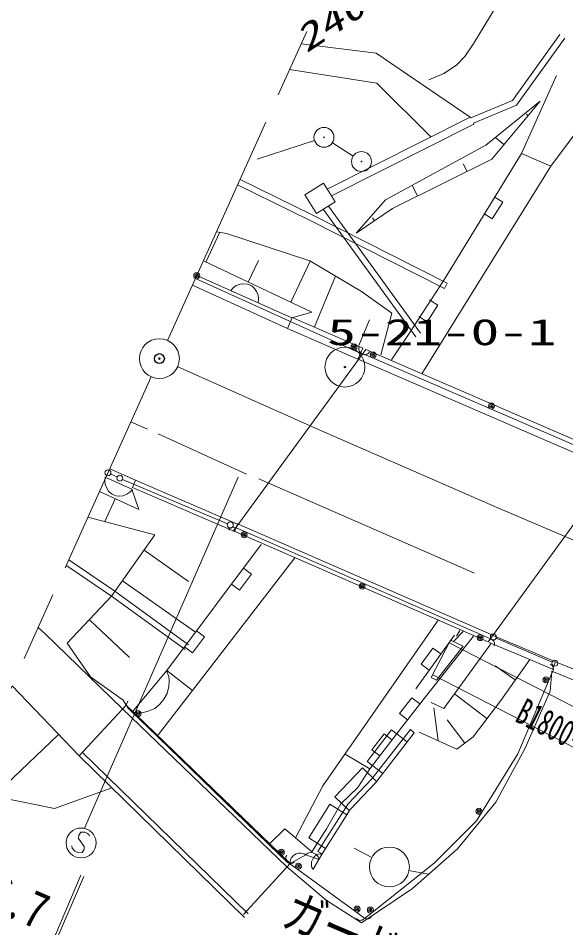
# Model space of a CAD drawing. Units: millimetres, scale not verified. Extents: x 40000 to 680000, y 20000 to 380000.
# Drawn here: x 76088 to 103542, y 288360 to 333982 of the extents above; entities that cross this region are included whole.
import ezdxf
from ezdxf.enums import TextEntityAlignment as Align

# ---------------------------------------------------------------- set-up
doc = ezdxf.new("R2010")
doc.units = ezdxf.units.MM
doc.header["$LTSCALE"] = 1000
doc.header["$PDMODE"] = 32
doc.header["$PDSIZE"] = 500
doc.linetypes.add('CHAIN', pattern=[18.5, 12, -1.5, 3.5, -1.5])
for name, color, linetype, lineweight in [('M-BGD', 7, 'Continuous', 13), ('M-BGD-EXST', 7, 'Continuous', 13), ('M-BMK', 2, 'CHAIN', 13), ('M-BMK-ROW', 30, 'Continuous', 13), ('M-BMK-SRVR', 3, 'Continuous', 13), ('M-STR-HTXT', 7, 'Continuous', 13), ('M-STR-STR1', 7, 'Continuous', 13), ('M-STR-STRC', 7, 'Continuous', 13)]:
    doc.layers.add(name, color=color, linetype=linetype, lineweight=lineweight)
doc.layers.add('M-OTRS', color=6, linetype='Continuous')
doc.styles.add('ＭＳ ゴシック', font='')
doc.styles.get('ＭＳ ゴシック').set_extended_font_data('MS Gothic')

msp = doc.modelspace()

# ---------------------------------------------------------------- linework, layer by layer
at = {"layer": 'M-BGD'}
for p, q in [((100878, 329859), (103247, 333163)), ((90273, 332692), (94028, 332226)), ((101072, 329614), (103491, 332988)), ((94028, 332226), (98755, 329024)), ((94067, 330717), (89692, 331402)), ((102794, 326553), (106327, 331340)), ((103070, 331104), (101320, 327189)), ((96775, 328027), (94067, 330717)), ((98774, 328986), (100878, 329859)), ((98910, 328717), (101072, 329614)), ((102255, 329813), (99528, 327608)), ((99838, 326917), (102255, 329813)), ((91578, 325409), (98755, 329024)), ((98755, 329024), (98774, 328986)), ((101651, 329089), (101565, 329160)), ((91791, 325069), (98935, 328667)), ((98910, 328717), (98935, 328667)), ((99528, 327608), (94495, 324879)), ((100442, 327641), (100012, 328000)), ((101320, 327189), (97467, 320894)), ((101320, 327189), (102794, 326553)), ((94861, 324445), (99838, 326917)), ((98594, 326299), (98405, 326678)), ((96325, 316151), (102794, 326553)), ((87212, 325893), (90831, 324116)), ((87089, 325620), (90696, 323848)), ((91389, 325712), (90456, 325129)), ((91976, 324774), (91389, 325712)), ((96105, 325063), (95836, 325606)), ((90456, 325129), (91043, 324191)), ((94495, 324879), (93033, 323198)), ((100382, 324762), (99958, 325029)), ((91043, 324191), (91976, 324774)), ((96018, 318008), (91382, 324403)), ((96261, 318184), (91637, 324562)), ((93033, 323198), (94861, 324445)), ((99849, 323916), (100382, 324762)), ((90831, 324116), (97602, 320697)), ((93947, 323821), (93849, 323965)), ((99425, 324183), (99849, 323916)), ((90696, 323848), (97466, 320429)), ((85489, 321750), (86194, 323247)), ((86524, 323191), (86033, 323274)), ((90704, 321807), (86524, 323191)), ((90815, 319243), (85372, 321805)), ((87620, 320747), (88128, 321828)), ((89750, 319744), (90718, 321799)), ((93298, 320272), (90704, 321807)), ((92867, 317356), (84977, 320928)), ((85043, 321075), (89802, 318957)), ((90937, 318498), (92001, 321040)), ((97467, 320894), (95721, 318220)), ((84822, 320585), (89585, 318413)), ((86877, 320468), (86750, 320328)), ((87021, 320569), (86877, 320468)), ((87219, 320645), (87021, 320569)), ((87392, 320666), (87219, 320645)), ((87581, 320648), (87392, 320666)), ((87800, 320551), (87581, 320648)), ((87941, 320423), (87800, 320551)), ((88041, 320280), (87941, 320423)), ((88117, 320082), (88041, 320280)), ((94817, 319185), (93298, 320272)), ((97602, 320697), (97466, 320429)), ((88139, 319908), (88117, 320082)), ((88121, 319719), (88139, 319908)), ((97126, 319595), (96703, 319861)), ((96593, 318749), (97126, 319595)), ((89823, 318964), (89585, 318413)), ((89802, 318957), (90815, 319243)), ((93359, 317437), (89823, 318964)), ((94277, 317099), (94817, 319185)), ((96170, 319015), (96593, 318749)), ((93164, 317565), (93705, 318860)), ((89585, 318413), (93121, 316886)), ((95721, 318220), (94809, 316855)), ((93322, 317150), (92867, 317356)), ((93121, 316886), (93359, 317437)), ((93165, 317427), (93176, 317477)), ((93169, 317360), (93165, 317427)), ((93181, 317311), (93169, 317360)), ((93176, 317477), (93188, 317504)), ((93205, 317268), (93181, 317311)), ((93249, 317216), (93205, 317268)), ((93290, 317187), (93249, 317216)), ((93364, 317156), (93290, 317187)), ((93395, 317117), (93322, 317150)), ((93823, 316957), (93364, 317156)), ((93467, 317106), (93395, 317117)), ((93525, 317113), (93467, 317106)), ((106285, 311835), (93524, 317365)), ((93591, 317138), (93525, 317113)), ((93639, 317171), (93591, 317138)), ((93682, 317218), (93639, 317171)), ((93698, 317254), (93682, 317218)), ((105924, 311338), (93161, 316868)), ((105686, 311824), (93823, 316957)), ((81742, 313743), (82563, 313372)), ((80678, 311381), (81969, 310813)), ((80450, 310966), (80430, 310777)), ((80430, 310777), (80450, 310603)), ((81780, 310359), (80485, 310950)), ((81047, 310972), (80725, 311119)), ((86585, 308625), (81322, 310851)), ((81969, 310813), (81811, 310445)), ((87087, 308610), (81969, 310813)), ((82136, 309344), (80163, 310236)), ((80450, 310603), (80524, 310405)), ((80524, 310405), (80623, 310260)), ((80623, 310260), (80762, 310131)), ((81686, 310205), (81815, 310344)), ((81780, 310359), (82136, 309344)), ((81811, 310445), (86929, 308243)), ((80944, 309883), (80425, 308735)), ((80762, 310131), (80980, 310032)), ((80980, 310032), (81169, 310012)), ((81169, 310012), (81343, 310031)), ((81343, 310031), (81542, 310106)), ((81542, 310106), (81686, 310205)), ((79587, 308955), (82941, 308073)), ((86703, 308388), (86750, 308422)), ((86750, 308422), (86816, 308448)), ((86816, 308448), (86874, 308456)), ((86874, 308456), (86946, 308446)), ((86929, 308243), (87087, 308610)), ((86946, 308446), (87019, 308414)), ((87019, 308414), (87478, 308214)), ((87048, 308633), (99803, 303065)), ((82941, 308073), (80766, 304994)), ((86644, 308305), (86660, 308341)), ((86660, 308341), (86703, 308388)), ((86888, 308267), (99643, 302698)), ((87478, 308214), (99311, 303050)), ((83538, 301273), (88268, 307578)), ((82397, 307303), (84619, 305734)), ((78623, 306816), (78896, 306632)), ((78896, 306632), (80939, 305240)), ((84832, 300262), (89964, 306924)), ((78498, 306539), (78727, 306384)), ((78727, 306384), (80766, 304994)), ((87785, 306102), (87385, 306402)), ((81310, 305764), (84969, 303180)), ((87185, 305302), (87785, 306102)), ((80939, 305240), (84633, 302561)), ((86785, 305602), (87185, 305302)), ((80766, 304994), (78546, 302630)), ((80766, 304994), (84457, 302318)), ((77430, 303125), (77095, 303422)), ((79656, 303812), (81676, 301915)), ((91356, 295486), (97141, 303791)), ((81320, 299344), (77430, 303125)), ((84820, 302149), (85421, 302949)), ((85421, 302949), (85021, 303249)), ((97959, 303030), (96021, 300349)), ((98391, 303222), (97929, 302732)), ((98224, 303264), (98060, 302990)), ((98916, 302987), (98472, 302417)), ((99311, 303050), (99769, 302850)), ((99855, 303045), (101890, 302184)), ((78546, 302630), (79711, 300945)), ((97757, 302787), (96798, 300922)), ((97065, 300780), (98394, 302485)), ((97430, 299361), (99788, 302609)), ((111083, 295775), (97689, 302648)), ((98394, 302485), (97757, 302787)), ((99699, 302676), (101732, 301817)), ((99769, 302850), (99842, 302818)), ((99842, 302818), (99884, 302789)), ((99884, 302789), (99927, 302737)), ((99927, 302737), (99952, 302694)), ((99956, 302529), (99944, 302501)), ((99952, 302694), (99963, 302645)), ((99967, 302578), (99956, 302529)), ((99963, 302645), (99967, 302578)), ((102858, 301689), (100047, 302887)), ((84421, 302449), (84820, 302149)), ((96878, 302387), (96292, 301577)), ((96504, 299953), (98472, 302417)), ((97283, 302094), (96878, 302387)), ((101890, 302184), (103026, 301697)), ((96292, 301577), (96697, 301284)), ((101732, 301817), (100279, 299765)), ((101732, 301817), (102868, 301329)), ((102766, 301572), (102803, 301557)), ((103026, 301697), (102868, 301329)), ((110537, 298652), (103026, 301697)), ((81809, 299180), (83538, 301273)), ((83633, 300964), (83528, 301261)), ((83538, 301273), (84832, 300262)), ((83538, 301273), (84832, 300262)), ((101006, 300791), (100000, 301503)), ((102879, 301199), (102683, 300738)), ((102838, 301234), (102753, 300233)), ((102803, 301557), (102851, 301515)), ((110349, 298188), (102838, 301234)), ((102851, 301515), (102885, 301468)), ((102910, 301272), (102879, 301199)), ((102885, 301468), (102911, 301402)), ((102919, 301344), (102910, 301272)), ((102911, 301402), (102919, 301344)), ((79711, 300945), (81356, 299777)), ((83655, 300736), (83633, 300964)), ((83642, 300467), (83655, 300736)), ((96798, 300922), (97065, 300780)), ((96871, 301047), (110233, 294158)), ((102683, 300738), (101131, 297089)), ((75780, 300501), (79137, 296979)), ((84832, 300262), (83050, 297977)), ((83561, 300114), (83642, 300467)), ((101490, 297343), (102753, 300233)), ((81356, 299777), (81493, 299524)), ((81576, 299711), (81597, 299733)), ((83190, 299580), (83396, 299829)), ((83396, 299829), (83561, 300114)), ((95825, 299892), (95213, 299102)), ((96504, 299953), (95324, 298429)), ((96220, 299586), (95825, 299892)), ((99587, 298854), (97959, 300089)), ((100279, 299765), (98896, 297942)), ((81493, 299524), (79137, 296979)), ((89551, 291414), (81320, 299344)), ((89725, 291594), (81493, 299524)), ((81522, 299555), (81529, 299604)), ((81530, 299506), (81522, 299555)), ((81529, 299604), (81549, 299668)), ((81552, 299442), (81530, 299506)), ((81549, 299668), (81576, 299711)), ((81581, 299400), (81552, 299442)), ((81639, 299345), (81581, 299400)), ((81998, 298997), (81639, 299345)), ((82611, 299218), (82942, 299364)), ((82942, 299364), (83190, 299580)), ((96793, 299658), (97430, 299361)), ((97138, 297739), (96923, 299391)), ((81809, 299180), (82120, 299133)), ((83050, 297977), (81809, 299180)), ((89175, 292041), (81998, 298997)), ((82120, 299133), (82348, 299154)), ((82348, 299154), (82611, 299218)), ((95213, 299102), (95608, 298796)), ((93723, 296341), (95324, 298429)), ((98488, 297627), (97589, 298790)), ((78107, 298060), (74966, 295067)), ((94804, 298291), (93582, 296707)), ((93817, 295830), (95751, 298306)), ((94431, 298086), (93822, 297293)), ((95947, 298136), (94021, 295640)), ((94828, 297782), (94431, 298086)), ((95595, 297680), (94804, 298291)), ((95751, 298306), (95947, 298136)), ((98080, 297312), (96197, 298165)), ((98896, 297942), (98080, 297312)), ((79312, 297158), (87611, 289064)), ((93723, 296341), (92479, 297061)), ((93822, 297293), (94219, 296989)), ((101131, 297089), (99061, 293719)), ((100041, 294663), (101490, 297343)), ((79137, 296979), (87436, 288885)), ((93582, 296707), (94373, 296096)), ((93343, 296378), (91963, 294931)), ((93723, 296341), (93112, 295397)), ((94067, 295688), (93343, 296378)), ((92624, 294575), (93817, 295830)), ((94021, 295640), (92732, 294289)), ((80776, 295381), (77914, 294336)), ((89989, 292865), (91356, 295486)), ((93112, 295397), (92265, 294585)), ((77914, 294336), (75284, 294871)), ((91963, 294931), (92686, 294241)), ((91720, 294559), (90651, 292868)), ((91113, 292188), (92624, 294575)), ((92732, 294289), (91329, 292070)), ((92265, 294585), (91553, 293330)), ((92565, 294024), (91720, 294559)), ((98120, 292324), (100041, 294663)), ((99061, 293719), (96951, 291595)), ((89461, 293325), (88695, 292578)), ((89989, 292865), (89461, 293325)), ((91553, 293330), (90805, 292177)), ((89989, 292865), (90805, 292177)), ((90651, 292868), (91496, 292334)), ((89534, 291693), (89175, 292041)), ((89512, 291931), (89533, 291978)), ((89533, 291978), (89551, 292002)), ((90507, 292019), (89725, 291594)), ((89935, 292016), (89849, 291948)), ((90030, 292067), (89935, 292016)), ((90134, 292103), (90030, 292067)), ((90254, 292107), (90134, 292103)), ((90343, 292094), (90254, 292107)), ((90417, 292072), (90343, 292094)), ((90507, 292019), (90417, 292072)), ((90563, 292073), (90501, 292021)), ((91163, 291794), (90507, 292019)), ((90617, 292100), (90563, 292073)), ((90683, 292121), (90617, 292100)), ((90776, 292134), (90683, 292121)), ((90860, 292119), (90776, 292134)), ((90940, 292092), (90860, 292119)), ((91329, 292070), (90871, 291308)), ((91015, 292052), (90940, 292092)), ((91066, 292017), (90964, 291952)), ((91080, 291985), (91015, 292052)), ((91149, 292051), (91066, 292017)), ((91120, 291927), (91080, 291985)), ((91329, 292070), (91113, 292188)), ((91224, 292070), (91149, 292051)), ((91329, 292070), (91224, 292070)), ((93815, 291884), (92933, 292355)), ((95850, 290340), (98120, 292324)), ((87381, 289024), (89725, 291594)), ((89501, 291865), (89512, 291931)), ((89501, 291815), (89501, 291865)), ((89516, 291767), (89501, 291815)), ((89547, 291708), (89516, 291767)), ((89591, 291638), (89534, 291693)), ((89581, 291670), (89547, 291708)), ((89646, 291623), (89581, 291670)), ((89656, 291603), (89591, 291638)), ((90049, 291328), (89646, 291623)), ((89712, 291590), (89656, 291603)), ((89783, 291591), (89712, 291590)), ((89721, 291694), (89716, 291589)), ((89742, 291767), (89721, 291694)), ((89780, 291849), (89742, 291767)), ((89849, 291948), (89780, 291849)), ((89839, 291606), (89783, 291591)), ((89895, 291635), (89839, 291606)), ((89923, 291664), (89895, 291635)), ((90797, 291675), (90788, 291554)), ((90788, 291554), (90797, 291465)), ((90838, 291776), (90797, 291675)), ((90893, 291869), (90838, 291776)), ((90964, 291952), (90893, 291869)), ((91146, 291873), (91120, 291927)), ((91163, 291794), (91146, 291873)), ((96951, 291595), (93838, 289133)), ((89551, 291414), (91520, 289751)), ((92992, 289179), (90049, 291328)), ((90797, 291465), (90816, 291391)), ((90816, 291391), (90865, 291298)), ((95681, 291230), (96664, 291047)), ((93302, 288615), (95850, 290340)), ((91520, 289751), (93302, 288615)), ((93395, 288884), (92992, 289179)), ((93074, 288809), (93056, 288832)), ((93113, 288776), (93074, 288809)), ((93446, 288822), (93383, 288773)), ((93460, 288837), (93395, 288884)), ((93838, 289133), (93446, 288822)), ((93528, 288812), (93460, 288837)), ((93586, 288807), (93528, 288812)), ((93656, 288818), (93586, 288807)), ((93710, 288840), (93656, 288818)), ((93761, 288877), (93710, 288840)), ((93785, 288909), (93761, 288877)), ((93174, 288747), (93113, 288776)), ((93222, 288735), (93174, 288747)), ((93272, 288736), (93222, 288735)), ((93338, 288750), (93272, 288736)), ((93383, 288773), (93338, 288750))]:
    msp.add_line(p, q, dxfattribs=at)
msp.add_lwpolyline([(96679, 330886), (97426, 331213), (98068, 331627), (98474, 332060), (98928, 332731), (100294, 335006)], dxfattribs=at)
for centre, radius in [((85039, 321064), 150), ((85039, 321064), 90), ((85039, 321064), 30), ((92928, 317493), 150), ((92928, 317493), 90), ((92928, 317493), 30), ((93882, 317095), 150), ((93882, 317095), 90), ((93882, 317095), 30), ((99814, 314528), 150), ((99814, 314528), 90), ((99814, 314528), 30), ((80589, 311181), 150), ((81184, 310910), 150), ((86723, 308567), 150), ((87418, 308077), 150), ((87418, 308077), 90), ((87418, 308077), 30), ((93334, 305495), 150), ((93334, 305495), 90), ((93334, 305495), 30), ((99251, 302913), 150), ((99251, 302913), 90), ((99251, 302913), 30), ((99909, 302946), 150), ((102996, 301630), 150), ((102545, 300797), 150), ((102545, 300797), 90), ((102545, 300797), 30), ((82102, 299104), 150), ((82102, 299104), 90), ((82102, 299104), 30), ((99184, 294206), 150), ((99184, 294206), 90), ((99184, 294206), 30), ((89279, 292149), 150), ((89279, 292149), 90), ((89279, 292149), 30), ((94698, 291413), 1000), ((90138, 291449), 150), ((90138, 291449), 90), ((90138, 291449), 30), ((93080, 289300), 150), ((93080, 289300), 90), ((93080, 289300), 30), ((93745, 289250), 150), ((93745, 289250), 90), ((93745, 289250), 30)]:
    msp.add_circle(centre, radius, dxfattribs=at)
at = {"layer": 'M-BGD-EXST'}
for p, q in [((87123, 310968), (79414, 293357)), ((79121, 293000), (79113, 292838)), ((79223, 293151), (79121, 293000)), ((79424, 293158), (79223, 293151)), ((79533, 293109), (79424, 293158)), ((79630, 293032), (79533, 293109)), ((79660, 292952), (79630, 293032)), ((78795, 292357), (78778, 292464)), ((79113, 292838), (79396, 292446)), ((79396, 292446), (79389, 292285)), ((78922, 292200), (78795, 292357)), ((79113, 292113), (78922, 292200)), ((79287, 292133), (79113, 292113)), ((79389, 292285), (79287, 292133))]:
    msp.add_line(p, q, dxfattribs=at)
msp.add_circle((79242, 292615), 750, dxfattribs=at)
at = {"layer": 'M-BMK'}
for p, q in [((83578, 317820), (95483, 344264)), ((70851, 289553), (82757, 315996))]:
    msp.add_line(p, q, dxfattribs=at)
msp.add_lwpolyline([(127272, 298464), (118117, 301960), (109035, 305641), (100012, 309466), (91035, 313396), (84066, 316505)], dxfattribs=at)
at = {"layer": 'M-BMK-ROW'}
for p, q in [((90942, 327851), (88066, 326917)), ((92880, 327062), (91838, 327734))]:
    msp.add_line(p, q, dxfattribs=at)
for centre, radius in [((91418, 328005), 500), ((91418, 328005), 20), ((93300, 326791), 500), ((93300, 326791), 20)]:
    msp.add_circle(centre, radius, dxfattribs=at)
at = {"layer": 'M-BMK-SRVR'}
for centre, radius in [((83167, 316908), 1000), ((92467, 316483), 1000), ((83167, 316908), 40), ((92467, 316483), 40)]:
    msp.add_circle(centre, radius, dxfattribs=at)
at = {"layer": 'M-OTRS'}
msp.add_point((83167, 316908), dxfattribs=at)
at = {"layer": 'M-STR-HTXT'}
for p, q in [((77282, 286418), (79233, 290995)), ((79380, 290931), (77391, 286370))]:
    msp.add_line(p, q, dxfattribs=at)
at = {"layer": 'M-STR-STR1'}
for p, q in [((86888, 308267), (93524, 317365)), ((99643, 302698), (106285, 311835))]:
    msp.add_line(p, q, dxfattribs=at)
at = {"layer": 'M-STR-STRC'}
for p, q in [((83111, 313130), (87540, 311120)), ((88150, 310882), (98962, 306154))]:
    msp.add_line(p, q, dxfattribs=at)

# ---------------------------------------------------------------- texts
at = {"layer": 'M-BGD', "style": 'ＭＳ ゴシック', "oblique": 15, "width": 1.4}
msp.add_text('240', height=1320, rotation=33.6, dxfattribs=at).set_placement((90745, 331873), align=Align.BOTTOM_LEFT)
at = {"layer": 'M-BGD', "style": 'ＭＳ ゴシック', "width": 0.65}
msp.add_text('B1800-H1000', height=1320, rotation=333.2, dxfattribs=at).set_placement((100754, 298388), align=Align.BOTTOM_LEFT)
at = {"layer": 'M-BMK-SRVR', "style": 'ＭＳ ゴシック', "width": 1.6}
msp.add_text('5-21-0-1', height=1320, dxfattribs=at).set_placement((91586, 317186), align=Align.BOTTOM_LEFT)
at = {"layer": 'M-STR-HTXT', "style": 'ＭＳ ゴシック', "width": 0.8}
for s, rotation, p in [('L=6.7', 336.4, (72304, 289738)), ('ガードパイプ', 336.9, (65073, 288850)), ('ガードパイプ', 336.9, (89003, 288029))]:
    msp.add_text(s, height=1833, rotation=rotation, dxfattribs=at).set_placement(p, align=Align.BOTTOM_LEFT)

doc.saveas('drawing.dxf')
